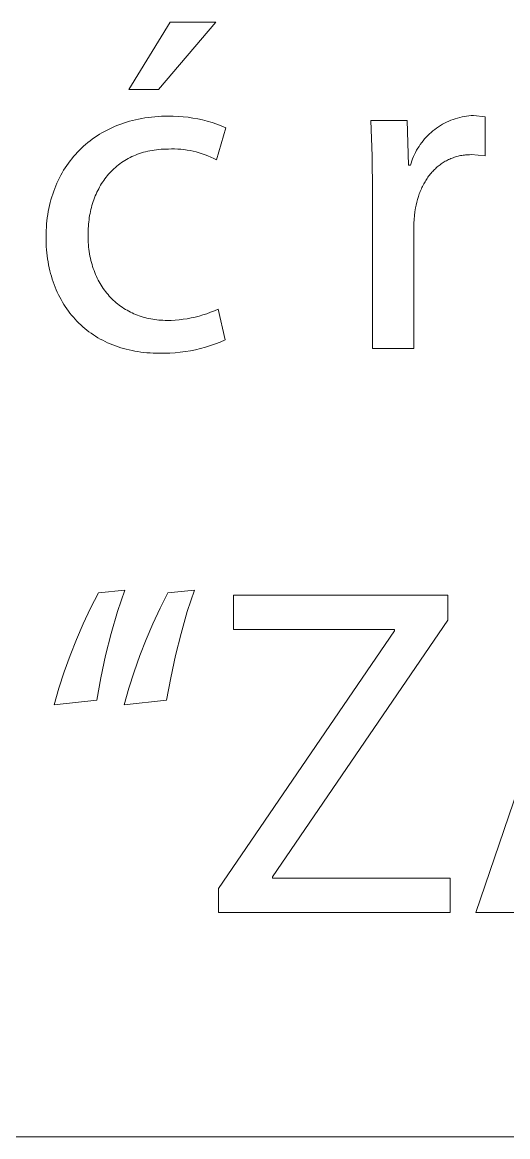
# Model space of a CAD drawing. Header units: millimetres. Extents: x 0 to 4030, y 0 to 2816.
# Drawn here: x 3053.9 to 3095.5, y 0 to 95.5 of the extents above; entities that cross this region are included whole.
import ezdxf

# ---------------------------------------------------------------- set-up
doc = ezdxf.new("R2010")
doc.units = ezdxf.units.MM
doc.header["$MEASUREMENT"] = 0
doc.layers.add('Domyślny', color=7, linetype='Continuous', true_color=0x000000)

msp = doc.modelspace()

# ---------------------------------------------------------------- linework, layer by layer
at = {"layer": 'Domyślny', "color": 18, "lineweight": 15, "true_color": 0x000000}
for p, q in [((3063.053, 89.707), (3066.596, 95.478)), ((3070.515, 95.478), (3065.603, 89.707)), ((3066.596, 95.478), (3070.515, 95.478)), ((3065.603, 89.707), (3063.053, 89.707)), ((3062.602, 86.843), (3062.852, 86.924)), ((3062.852, 86.924), (3063.106, 86.998)), ((3063.106, 86.998), (3063.363, 87.067)), ((3063.363, 87.067), (3063.625, 87.131)), ((3063.625, 87.131), (3063.89, 87.189)), ((3063.89, 87.189), (3064.159, 87.241)), ((3064.159, 87.241), (3064.431, 87.287)), ((3064.431, 87.287), (3064.707, 87.327)), ((3064.707, 87.327), (3064.986, 87.361)), ((3064.986, 87.361), (3065.269, 87.389)), ((3065.269, 87.389), (3065.556, 87.411)), ((3065.556, 87.411), (3065.846, 87.426)), ((3065.846, 87.426), (3066.139, 87.436)), ((3066.139, 87.436), (3066.435, 87.439)), ((3066.435, 87.439), (3066.857, 87.436)), ((3066.857, 87.436), (3067.278, 87.418)), ((3067.278, 87.418), (3067.699, 87.386)), ((3067.699, 87.386), (3068.118, 87.339)), ((3068.118, 87.339), (3068.535, 87.277)), ((3068.535, 87.277), (3068.95, 87.201)), ((3068.95, 87.201), (3069.362, 87.11)), ((3069.362, 87.11), (3069.771, 87.005)), ((3069.771, 87.005), (3070.175, 86.886)), ((3070.175, 86.886), (3070.575, 86.753)), ((3083.906, 84.005), (3083.775, 87.05)), ((3083.775, 87.05), (3086.888, 87.05)), ((3086.888, 87.05), (3087.009, 83.225)), ((3090.097, 86.834), (3090.275, 86.923)), ((3090.275, 86.923), (3090.456, 87.006)), ((3090.456, 87.006), (3090.64, 87.083)), ((3090.64, 87.083), (3090.826, 87.153)), ((3090.826, 87.153), (3091.015, 87.217)), ((3091.015, 87.217), (3091.205, 87.275)), ((3091.205, 87.275), (3091.398, 87.326)), ((3091.398, 87.326), (3091.592, 87.37)), ((3091.592, 87.37), (3091.787, 87.408)), ((3091.787, 87.408), (3091.984, 87.44)), ((3091.984, 87.44), (3092.182, 87.464)), ((3092.182, 87.464), (3092.38, 87.482)), ((3092.38, 87.482), (3092.579, 87.493)), ((3092.579, 87.493), (3093.585, 87.372)), ((3093.585, 87.372), (3093.585, 84.03)), ((3060.533, 85.88), (3060.746, 86.007)), ((3060.746, 86.007), (3060.964, 86.13)), ((3060.964, 86.13), (3061.186, 86.248)), ((3061.186, 86.248), (3061.412, 86.36)), ((3061.412, 86.36), (3061.642, 86.467)), ((3061.642, 86.467), (3061.876, 86.569)), ((3061.876, 86.569), (3062.114, 86.666)), ((3062.114, 86.666), (3062.356, 86.757)), ((3062.356, 86.757), (3062.602, 86.843)), ((3071.361, 86.446), (3070.555, 83.695)), ((3070.575, 86.753), (3070.971, 86.607)), ((3070.971, 86.607), (3071.361, 86.446)), ((3088.802, 85.915), (3088.95, 86.049)), ((3088.95, 86.049), (3089.102, 86.177)), ((3089.102, 86.177), (3089.258, 86.301)), ((3089.258, 86.301), (3089.419, 86.419)), ((3089.419, 86.419), (3089.583, 86.531)), ((3089.583, 86.531), (3089.751, 86.638)), ((3089.751, 86.638), (3089.922, 86.739)), ((3089.922, 86.739), (3090.097, 86.834)), ((3059.161, 84.851), (3059.343, 85.012)), ((3059.343, 85.012), (3059.53, 85.168)), ((3059.53, 85.168), (3059.722, 85.32)), ((3059.722, 85.32), (3059.918, 85.467)), ((3059.918, 85.467), (3060.119, 85.609)), ((3060.119, 85.609), (3060.323, 85.747)), ((3060.323, 85.747), (3060.533, 85.88)), ((3087.908, 84.85), (3088.02, 85.015)), ((3088.02, 85.015), (3088.137, 85.176)), ((3088.137, 85.176), (3088.26, 85.333)), ((3088.26, 85.333), (3088.388, 85.485)), ((3088.388, 85.485), (3088.521, 85.633)), ((3088.521, 85.633), (3088.659, 85.776)), ((3088.659, 85.776), (3088.802, 85.915)), ((3058.317, 83.979), (3058.476, 84.162)), ((3058.476, 84.162), (3058.64, 84.341)), ((3058.64, 84.341), (3058.809, 84.515)), ((3058.809, 84.515), (3058.983, 84.685)), ((3058.983, 84.685), (3059.161, 84.851)), ((3063.469, 84.04), (3063.31, 83.967)), ((3063.631, 84.108), (3063.469, 84.04)), ((3063.796, 84.172), (3063.631, 84.108)), ((3063.964, 84.232), (3063.796, 84.172)), ((3064.135, 84.288), (3063.964, 84.232)), ((3064.31, 84.34), (3064.135, 84.288)), ((3064.488, 84.388), (3064.31, 84.34)), ((3064.669, 84.431), (3064.488, 84.388)), ((3064.853, 84.47), (3064.669, 84.431)), ((3065.04, 84.505), (3064.853, 84.47)), ((3065.23, 84.536), (3065.04, 84.505)), ((3065.423, 84.561), (3065.23, 84.536)), ((3065.619, 84.583), (3065.423, 84.561)), ((3065.819, 84.599), (3065.619, 84.583)), ((3066.021, 84.611), (3065.819, 84.599)), ((3066.227, 84.618), (3066.021, 84.611)), ((3066.435, 84.621), (3066.227, 84.618)), ((3066.702, 84.628), (3066.435, 84.621)), ((3066.969, 84.626), (3066.702, 84.628)), ((3067.236, 84.615), (3066.969, 84.626)), ((3067.502, 84.596), (3067.236, 84.615)), ((3067.768, 84.568), (3067.502, 84.596)), ((3068.032, 84.531), (3067.768, 84.568)), ((3068.295, 84.485), (3068.032, 84.531)), ((3068.557, 84.431), (3068.295, 84.485)), ((3068.816, 84.368), (3068.557, 84.431)), ((3069.074, 84.297), (3068.816, 84.368)), ((3069.328, 84.217), (3069.074, 84.297)), ((3069.581, 84.129), (3069.328, 84.217)), ((3069.83, 84.033), (3069.581, 84.129)), ((3070.075, 83.928), (3069.83, 84.033)), ((3087.436, 83.975), (3087.519, 84.156)), ((3087.519, 84.156), (3087.607, 84.335)), ((3087.607, 84.335), (3087.702, 84.51)), ((3087.702, 84.51), (3087.802, 84.682)), ((3087.802, 84.682), (3087.908, 84.85)), ((3091.355, 84.029), (3091.249, 84.004)), ((3091.463, 84.052), (3091.355, 84.029)), ((3091.572, 84.072), (3091.463, 84.052)), ((3091.681, 84.089), (3091.572, 84.072)), ((3091.792, 84.104), (3091.681, 84.089)), ((3091.905, 84.116), (3091.792, 84.104)), ((3092.018, 84.125), (3091.905, 84.116)), ((3092.132, 84.132), (3092.018, 84.125)), ((3092.247, 84.136), (3092.132, 84.132)), ((3092.364, 84.138), (3092.247, 84.136)), ((3093.585, 84.03), (3092.364, 84.138)), ((3057.593, 83.002), (3057.728, 83.206)), ((3057.728, 83.206), (3057.868, 83.405)), ((3057.868, 83.405), (3058.013, 83.6)), ((3058.013, 83.6), (3058.162, 83.792)), ((3058.162, 83.792), (3058.317, 83.979)), ((3062.024, 83.152), (3061.897, 83.044)), ((3062.154, 83.257), (3062.024, 83.152)), ((3062.287, 83.358), (3062.154, 83.257)), ((3062.424, 83.456), (3062.287, 83.358)), ((3062.563, 83.55), (3062.424, 83.456)), ((3062.706, 83.641), (3062.563, 83.55)), ((3062.852, 83.728), (3062.706, 83.641)), ((3063.002, 83.812), (3062.852, 83.728)), ((3063.154, 83.891), (3063.002, 83.812)), ((3063.31, 83.967), (3063.154, 83.891)), ((3070.317, 83.815), (3070.075, 83.928)), ((3070.555, 83.695), (3070.317, 83.815)), ((3083.936, 80.957), (3083.906, 84.005)), ((3087.009, 83.225), (3087.17, 83.225)), ((3087.17, 83.225), (3087.227, 83.416)), ((3087.227, 83.416), (3087.291, 83.605)), ((3087.291, 83.605), (3087.36, 83.791)), ((3087.36, 83.791), (3087.436, 83.975)), ((3089.469, 83.08), (3089.389, 83.01)), ((3089.551, 83.149), (3089.469, 83.08)), ((3089.634, 83.215), (3089.551, 83.149)), ((3089.718, 83.279), (3089.634, 83.215)), ((3089.804, 83.342), (3089.718, 83.279)), ((3089.891, 83.402), (3089.804, 83.342)), ((3089.98, 83.46), (3089.891, 83.402)), ((3090.07, 83.515), (3089.98, 83.46)), ((3090.161, 83.569), (3090.07, 83.515)), ((3090.253, 83.62), (3090.161, 83.569)), ((3090.347, 83.669), (3090.253, 83.62)), ((3090.442, 83.716), (3090.347, 83.669)), ((3090.539, 83.76), (3090.442, 83.716)), ((3090.636, 83.802), (3090.539, 83.76)), ((3090.735, 83.842), (3090.636, 83.802)), ((3090.836, 83.879), (3090.735, 83.842)), ((3090.937, 83.914), (3090.836, 83.879)), ((3091.04, 83.947), (3090.937, 83.914)), ((3091.144, 83.977), (3091.04, 83.947)), ((3091.249, 84.004), (3091.144, 83.977)), ((3056.994, 81.928), (3057.104, 82.15)), ((3057.104, 82.15), (3057.218, 82.369)), ((3057.218, 82.369), (3057.338, 82.584)), ((3057.338, 82.584), (3057.463, 82.795)), ((3057.463, 82.795), (3057.593, 83.002)), ((3061.101, 82.2), (3061, 82.068)), ((3061.205, 82.33), (3061.101, 82.2)), ((3061.312, 82.457), (3061.205, 82.33)), ((3061.423, 82.58), (3061.312, 82.457)), ((3061.536, 82.701), (3061.423, 82.58)), ((3061.653, 82.819), (3061.536, 82.701)), ((3061.774, 82.933), (3061.653, 82.819)), ((3061.897, 83.044), (3061.774, 82.933)), ((3088.67, 82.198), (3088.607, 82.107)), ((3088.735, 82.288), (3088.67, 82.198)), ((3088.802, 82.375), (3088.735, 82.288)), ((3088.87, 82.461), (3088.802, 82.375)), ((3088.94, 82.545), (3088.87, 82.461)), ((3089.011, 82.627), (3088.94, 82.545)), ((3089.084, 82.708), (3089.011, 82.627)), ((3089.158, 82.786), (3089.084, 82.708)), ((3089.234, 82.863), (3089.158, 82.786)), ((3089.311, 82.937), (3089.234, 82.863)), ((3089.389, 83.01), (3089.311, 82.937)), ((3056.609, 81.003), (3056.697, 81.239)), ((3056.697, 81.239), (3056.791, 81.472)), ((3056.791, 81.472), (3056.89, 81.702)), ((3056.89, 81.702), (3056.994, 81.928)), ((3060.466, 81.217), (3060.389, 81.066)), ((3060.547, 81.365), (3060.466, 81.217)), ((3060.631, 81.511), (3060.547, 81.365)), ((3060.718, 81.654), (3060.631, 81.511)), ((3060.809, 81.795), (3060.718, 81.654)), ((3060.903, 81.933), (3060.809, 81.795)), ((3061, 82.068), (3060.903, 81.933)), ((3088.109, 81.209), (3088.062, 81.102)), ((3088.158, 81.315), (3088.109, 81.209)), ((3088.208, 81.42), (3088.158, 81.315)), ((3088.26, 81.523), (3088.208, 81.42)), ((3088.314, 81.624), (3088.26, 81.523)), ((3088.369, 81.724), (3088.314, 81.624)), ((3088.426, 81.822), (3088.369, 81.724)), ((3088.485, 81.919), (3088.426, 81.822)), ((3088.545, 82.014), (3088.485, 81.919)), ((3088.607, 82.107), (3088.545, 82.014)), ((3056.309, 80.025), (3056.376, 80.274)), ((3056.376, 80.274), (3056.448, 80.521)), ((3056.448, 80.521), (3056.526, 80.763)), ((3056.526, 80.763), (3056.609, 81.003)), ((3060.053, 80.278), (3059.996, 80.114)), ((3060.114, 80.44), (3060.053, 80.278)), ((3060.177, 80.6), (3060.114, 80.44)), ((3060.245, 80.758), (3060.177, 80.6)), ((3060.315, 80.913), (3060.245, 80.758)), ((3060.389, 81.066), (3060.315, 80.913)), ((3083.936, 67.523), (3083.936, 80.957)), ((3087.782, 80.307), (3087.719, 80.068)), ((3087.854, 80.541), (3087.782, 80.307)), ((3087.892, 80.656), (3087.854, 80.541)), ((3087.932, 80.77), (3087.892, 80.656)), ((3087.973, 80.882), (3087.932, 80.77)), ((3088.017, 80.992), (3087.973, 80.882)), ((3088.062, 81.102), (3088.017, 80.992)), ((3056.099, 78.998), (3056.143, 79.259)), ((3056.143, 79.259), (3056.193, 79.517)), ((3056.193, 79.517), (3056.248, 79.773)), ((3056.248, 79.773), (3056.309, 80.025)), ((3059.762, 79.264), (3059.725, 79.089)), ((3059.802, 79.438), (3059.762, 79.264)), ((3059.845, 79.61), (3059.802, 79.438)), ((3059.892, 79.78), (3059.845, 79.61)), ((3059.942, 79.948), (3059.892, 79.78)), ((3059.996, 80.114), (3059.942, 79.948)), ((3087.559, 79.247), (3087.515, 78.918)), ((3087.613, 79.575), (3087.559, 79.247)), ((3087.662, 79.824), (3087.613, 79.575)), ((3087.719, 80.068), (3087.662, 79.824)), ((3056.002, 78.197), (3056.028, 78.466)), ((3056.028, 78.466), (3056.061, 78.733)), ((3056.061, 78.733), (3056.099, 78.998)), ((3059.614, 78.371), (3059.594, 78.188)), ((3059.636, 78.553), (3059.614, 78.371)), ((3059.663, 78.733), (3059.636, 78.553)), ((3059.692, 78.912), (3059.663, 78.733)), ((3059.725, 79.089), (3059.692, 78.912)), ((3087.483, 78.587), (3087.462, 78.256)), ((3087.515, 78.918), (3087.483, 78.587)), ((3055.954, 77.092), (3055.957, 77.372)), ((3055.957, 77.372), (3055.966, 77.649)), ((3055.966, 77.649), (3055.981, 77.924)), ((3055.981, 77.924), (3056.002, 78.197)), ((3059.552, 77.442), (3059.551, 77.253)), ((3059.558, 77.631), (3059.552, 77.442)), ((3059.566, 77.818), (3059.558, 77.631)), ((3059.579, 78.004), (3059.566, 77.818)), ((3059.594, 78.188), (3059.579, 78.004)), ((3087.462, 78.256), (3087.452, 77.924)), ((3087.452, 77.924), (3087.452, 67.523)), ((3055.957, 76.813), (3055.954, 77.092)), ((3055.965, 76.538), (3055.957, 76.813)), ((3055.979, 76.265), (3055.965, 76.538)), ((3059.551, 77.253), (3059.553, 77.042)), ((3059.553, 77.042), (3059.559, 76.834)), ((3059.559, 76.834), (3059.57, 76.628)), ((3059.57, 76.628), (3059.584, 76.425)), ((3059.584, 76.425), (3059.603, 76.225)), ((3055.998, 75.996), (3055.979, 76.265)), ((3056.023, 75.729), (3055.998, 75.996)), ((3056.053, 75.466), (3056.023, 75.729)), ((3056.089, 75.206), (3056.053, 75.466)), ((3059.603, 76.225), (3059.625, 76.027)), ((3059.625, 76.027), (3059.652, 75.832)), ((3059.652, 75.832), (3059.683, 75.64)), ((3059.683, 75.64), (3059.717, 75.451)), ((3059.717, 75.451), (3059.756, 75.264)), ((3056.13, 74.949), (3056.089, 75.206)), ((3056.176, 74.695), (3056.13, 74.949)), ((3056.227, 74.445), (3056.176, 74.695)), ((3059.756, 75.264), (3059.798, 75.08)), ((3059.798, 75.08), (3059.844, 74.898)), ((3059.844, 74.898), (3059.893, 74.72)), ((3059.893, 74.72), (3059.947, 74.544)), ((3059.947, 74.544), (3060.004, 74.372)), ((3056.284, 74.198), (3056.227, 74.445)), ((3056.346, 73.954), (3056.284, 74.198)), ((3056.413, 73.714), (3056.346, 73.954)), ((3056.485, 73.477), (3056.413, 73.714)), ((3060.004, 74.372), (3060.064, 74.202)), ((3060.064, 74.202), (3060.128, 74.035)), ((3060.128, 74.035), (3060.196, 73.871)), ((3060.196, 73.871), (3060.267, 73.71)), ((3060.267, 73.71), (3060.341, 73.552)), ((3060.341, 73.552), (3060.419, 73.397)), ((3056.562, 73.244), (3056.485, 73.477)), ((3056.644, 73.014), (3056.562, 73.244)), ((3056.731, 72.788), (3056.644, 73.014)), ((3056.823, 72.566), (3056.731, 72.788)), ((3056.92, 72.348), (3056.823, 72.566)), ((3060.419, 73.397), (3060.5, 73.246)), ((3060.5, 73.246), (3060.585, 73.097)), ((3060.585, 73.097), (3060.672, 72.951)), ((3060.672, 72.951), (3060.763, 72.809)), ((3060.763, 72.809), (3060.857, 72.669)), ((3060.857, 72.669), (3060.954, 72.533)), ((3057.021, 72.133), (3056.92, 72.348)), ((3057.128, 71.922), (3057.021, 72.133)), ((3057.239, 71.715), (3057.128, 71.922)), ((3057.355, 71.512), (3057.239, 71.715)), ((3060.954, 72.533), (3061.054, 72.4)), ((3061.054, 72.4), (3061.158, 72.27)), ((3061.158, 72.27), (3061.264, 72.143)), ((3061.264, 72.143), (3061.373, 72.02)), ((3061.373, 72.02), (3061.485, 71.9)), ((3061.485, 71.9), (3061.6, 71.783)), ((3061.6, 71.783), (3061.717, 71.67)), ((3061.717, 71.67), (3061.838, 71.56)), ((3057.476, 71.312), (3057.355, 71.512)), ((3057.601, 71.117), (3057.476, 71.312)), ((3057.731, 70.926), (3057.601, 71.117)), ((3057.865, 70.739), (3057.731, 70.926)), ((3058.004, 70.556), (3057.865, 70.739)), ((3061.838, 71.56), (3061.961, 71.453)), ((3061.961, 71.453), (3062.086, 71.35)), ((3062.086, 71.35), (3062.215, 71.25)), ((3062.215, 71.25), (3062.346, 71.153)), ((3062.346, 71.153), (3062.479, 71.06)), ((3062.479, 71.06), (3062.615, 70.971)), ((3062.615, 70.971), (3062.754, 70.885)), ((3062.754, 70.885), (3062.894, 70.803)), ((3062.894, 70.803), (3063.037, 70.724)), ((3063.037, 70.724), (3063.183, 70.649)), ((3070.053, 70.632), (3070.374, 70.763)), ((3070.374, 70.763), (3070.69, 70.905)), ((3070.69, 70.905), (3071.294, 68.261)), ((3058.148, 70.377), (3058.004, 70.556)), ((3058.295, 70.203), (3058.148, 70.377)), ((3058.448, 70.032), (3058.295, 70.203)), ((3058.604, 69.867), (3058.448, 70.032)), ((3058.765, 69.705), (3058.604, 69.867)), ((3058.931, 69.548), (3058.765, 69.705)), ((3063.183, 70.649), (3063.331, 70.578)), ((3063.331, 70.578), (3063.481, 70.51)), ((3063.481, 70.51), (3063.633, 70.446)), ((3063.633, 70.446), (3063.787, 70.385)), ((3063.787, 70.385), (3063.943, 70.328)), ((3063.943, 70.328), (3064.102, 70.275)), ((3064.102, 70.275), (3064.262, 70.226)), ((3064.262, 70.226), (3064.425, 70.181)), ((3064.425, 70.181), (3064.589, 70.139)), ((3064.589, 70.139), (3064.755, 70.101)), ((3064.755, 70.101), (3064.923, 70.067)), ((3064.923, 70.067), (3065.093, 70.037)), ((3065.093, 70.037), (3065.265, 70.011)), ((3065.265, 70.011), (3065.438, 69.989)), ((3065.438, 69.989), (3065.613, 69.971)), ((3065.613, 69.971), (3065.789, 69.957)), ((3065.789, 69.957), (3065.967, 69.947)), ((3065.967, 69.947), (3066.147, 69.941)), ((3066.147, 69.941), (3066.328, 69.939)), ((3066.328, 69.939), (3066.674, 69.943)), ((3066.674, 69.943), (3067.02, 69.96)), ((3067.02, 69.96), (3067.366, 69.988)), ((3067.366, 69.988), (3067.71, 70.029)), ((3067.71, 70.029), (3068.052, 70.08)), ((3068.052, 70.08), (3068.393, 70.144)), ((3068.393, 70.144), (3068.731, 70.219)), ((3068.731, 70.219), (3069.067, 70.305)), ((3069.067, 70.305), (3069.399, 70.403)), ((3069.399, 70.403), (3069.728, 70.512)), ((3069.728, 70.512), (3070.053, 70.632)), ((3059.1, 69.395), (3058.931, 69.548)), ((3059.274, 69.247), (3059.1, 69.395)), ((3059.452, 69.104), (3059.274, 69.247)), ((3059.634, 68.965), (3059.452, 69.104)), ((3059.82, 68.83), (3059.634, 68.965)), ((3060.01, 68.701), (3059.82, 68.83)), ((3060.204, 68.576), (3060.01, 68.701)), ((3060.403, 68.456), (3060.204, 68.576)), ((3060.605, 68.341), (3060.403, 68.456)), ((3060.811, 68.23), (3060.605, 68.341)), ((3061.02, 68.125), (3060.811, 68.23)), ((3061.234, 68.024), (3061.02, 68.125)), ((3061.451, 67.929), (3061.234, 68.024)), ((3061.672, 67.839), (3061.451, 67.929)), ((3061.897, 67.753), (3061.672, 67.839)), ((3070.472, 67.924), (3070.053, 67.777)), ((3070.886, 68.085), (3070.472, 67.924)), ((3071.294, 68.261), (3070.886, 68.085)), ((3062.126, 67.673), (3061.897, 67.753)), ((3062.358, 67.598), (3062.126, 67.673)), ((3062.593, 67.529), (3062.358, 67.598)), ((3062.832, 67.465), (3062.593, 67.529)), ((3063.075, 67.406), (3062.832, 67.465)), ((3063.321, 67.352), (3063.075, 67.406)), ((3063.57, 67.304), (3063.321, 67.352)), ((3063.823, 67.261), (3063.57, 67.304)), ((3064.079, 67.224), (3063.823, 67.261)), ((3064.339, 67.193), (3064.079, 67.224)), ((3064.601, 67.167), (3064.339, 67.193)), ((3064.867, 67.147), (3064.601, 67.167)), ((3065.136, 67.132), (3064.867, 67.147)), ((3065.409, 67.123), (3065.136, 67.132)), ((3065.684, 67.12), (3065.409, 67.123)), ((3066.128, 67.118), (3065.684, 67.12)), ((3066.572, 67.131), (3066.128, 67.118)), ((3067.015, 67.159), (3066.572, 67.131)), ((3067.457, 67.202), (3067.015, 67.159)), ((3067.897, 67.26), (3067.457, 67.202)), ((3068.335, 67.334), (3067.897, 67.26)), ((3068.77, 67.422), (3068.335, 67.334)), ((3069.202, 67.526), (3068.77, 67.422)), ((3069.63, 67.644), (3069.202, 67.526)), ((3070.053, 67.777), (3069.63, 67.644)), ((3087.452, 67.523), (3083.936, 67.523)), ((3060.438, 46.608), (3062.692, 46.836)), ((3062.692, 46.836), (3062.085, 44.985)), ((3066.396, 46.608), (3068.665, 46.836)), ((3068.665, 46.836), (3068.059, 44.985)), ((3059.767, 45.29), (3060.438, 46.608)), ((3065.732, 45.29), (3066.396, 46.608)), ((3072.028, 43.456), (3072.028, 46.395)), ((3072.028, 46.395), (3090.374, 46.395)), ((3090.374, 46.395), (3090.374, 44.261)), ((3092.776, 19.212), (3102.036, 46.402)), ((3059.138, 43.951), (3059.767, 45.29)), ((3062.085, 44.985), (3061.541, 43.113)), ((3065.11, 43.951), (3065.732, 45.29)), ((3068.059, 44.985), (3067.519, 43.113)), ((3058.552, 42.594), (3059.138, 43.951)), ((3064.531, 42.593), (3065.11, 43.951)), ((3090.374, 44.261), (3075.369, 22.278)), ((3061.541, 43.113), (3061.063, 41.224)), ((3067.519, 43.113), (3067.043, 41.224)), ((3070.726, 21.258), (3085.811, 43.335)), ((3085.811, 43.456), (3072.028, 43.456)), ((3085.811, 43.335), (3085.811, 43.456)), ((3058.008, 41.218), (3058.552, 42.594)), ((3063.995, 41.218), (3064.531, 42.593)), ((3057.508, 39.826), (3058.008, 41.218)), ((3061.063, 41.224), (3060.65, 39.32)), ((3063.503, 39.826), (3063.995, 41.218)), ((3067.043, 41.224), (3066.633, 39.319)), ((3057.052, 38.42), (3057.508, 39.826)), ((3060.65, 39.32), (3060.304, 37.402)), ((3063.055, 38.419), (3063.503, 39.826)), ((3066.633, 39.319), (3066.289, 37.402)), ((3056.64, 36.999), (3057.052, 38.42)), ((3062.652, 36.999), (3063.055, 38.419)), ((3060.304, 37.402), (3056.64, 36.999)), ((3066.289, 37.402), (3062.652, 36.999)), ((3075.369, 22.278), (3075.369, 22.144)), ((3075.369, 22.144), (3090.575, 22.144)), ((3090.575, 22.144), (3090.575, 19.218)), ((3070.726, 19.218), (3070.726, 21.258)), ((3090.575, 19.218), (3070.726, 19.218)), ((3096.426, 19.212), (3092.776, 19.212)), ((4026.418, 0), (0.001, 0)), ((4026.418, 0), (2507.181, 0))]:
    msp.add_line(p, q, dxfattribs=at)

doc.saveas('drawing.dxf')
